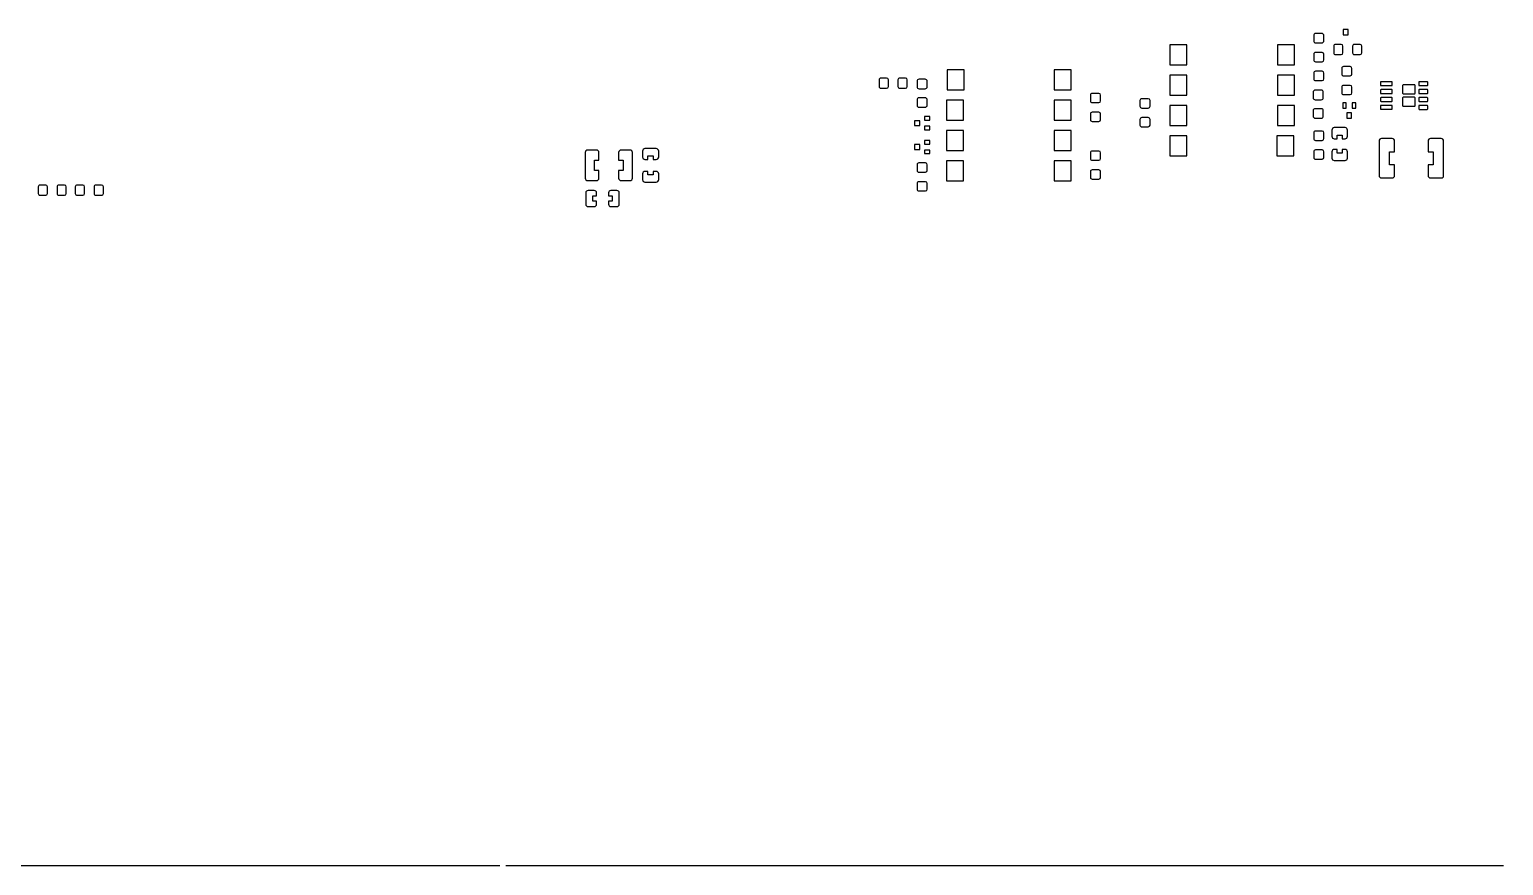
# Model space of a CAD drawing. Extents: x -210 to 210, y -160 to 160.
# Drawn here: x -81.6 to 41.7, y -160 to -90.1 of the extents above; entities that cross this region are included whole.
import ezdxf

# ---------------------------------------------------------------- set-up
doc = ezdxf.new("R2010")
doc.units = 0
doc.header["$MEASUREMENT"] = 0
doc.layers.get('0').update_dxf_attribs({"linetype": 'CONTINUOUS'})

msp = doc.modelspace()

# ---------------------------------------------------------------- linework, layer by layer
for points in [[(26.715, -90.555, 0.404272), (26.545999, -90.38), (26.545999, -90.38), (26.033999, -90.38), (26.033999, -90.38, 0.404474), (25.865, -90.555), (25.865, -90.555), (25.865, -91.005), (25.865, -91.005, 0.40445), (26.033999, -91.18), (26.033999, -91.18), (26.545999, -91.18), (26.545999, -91.18, 0.404296), (26.715, -91.005), (26.715, -91.005), (26.715, -90.555)], [(26.715, -92.13, 0.414113), (26.565, -91.98), (26.565, -91.98), (26.015, -91.98), (26.015, -91.98, 0.414328), (25.865, -92.13), (25.865, -92.13), (25.865, -92.605), (25.865, -92.605, 0.41429), (26.015, -92.755), (26.015, -92.755), (26.565, -92.755), (26.565, -92.755, 0.414075), (26.715, -92.605), (26.715, -92.605), (26.715, -92.13)], [(28.315, -91.455, 0.414185), (28.165, -91.305), (28.165, -91.305), (27.69, -91.305), (27.69, -91.305, 0.414361), (27.54, -91.455), (27.54, -91.455), (27.54, -92.005), (27.54, -92.005, 0.414323), (27.69, -92.155), (27.69, -92.155), (28.165, -92.155), (28.165, -92.155, 0.414147), (28.315, -92.005), (28.315, -92.005), (28.315, -91.455)], [(29.89, -91.455, 0.414099), (29.74, -91.305), (29.74, -91.305), (29.265, -91.305), (29.265, -91.305, 0.414333), (29.115, -91.455), (29.115, -91.455), (29.115, -92.005), (29.115, -92.005, 0.414314), (29.265, -92.155), (29.265, -92.155), (29.74, -92.155), (29.74, -92.155, 0.41408), (29.89, -92.005), (29.89, -92.005), (29.89, -91.455)], [(26.715, -93.705, 0.414113), (26.565, -93.555), (26.565, -93.555), (26.015, -93.555), (26.015, -93.555, 0.414328), (25.865, -93.705), (25.865, -93.705), (25.865, -94.18), (25.865, -94.18, 0.41429), (26.015, -94.33), (26.015, -94.33), (26.565, -94.33), (26.565, -94.33, 0.414075), (26.715, -94.18), (26.715, -94.18), (26.715, -93.705)], [(29.065, -93.305, 0.414175), (28.915, -93.155), (28.915, -93.155), (28.365, -93.155), (28.365, -93.155, 0.414242), (28.215, -93.305), (28.215, -93.305), (28.215, -93.78), (28.215, -93.78, 0.414261), (28.365, -93.93), (28.365, -93.93), (28.915, -93.93), (28.915, -93.93, 0.414156), (29.065, -93.78), (29.065, -93.78), (29.065, -93.305)], [(-9.725, -94.275, 0.414203), (-9.874999, -94.125), (-9.874999, -94.125), (-10.35, -94.125), (-10.35, -94.125, 0.414292), (-10.5, -94.275), (-10.5, -94.275), (-10.5, -94.825), (-10.5, -94.825, 0.414261), (-10.35, -94.975), (-10.35, -94.975), (-9.874999, -94.975), (-9.874999, -94.975, 0.414134), (-9.725, -94.825), (-9.725, -94.825), (-9.725, -94.275)], [(-8.15, -94.275, 0.414155), (-8.3, -94.125), (-8.3, -94.125), (-8.774999, -94.125), (-8.774999, -94.125, 0.414264), (-8.925, -94.275), (-8.925, -94.275), (-8.925, -94.825), (-8.925, -94.825, 0.414254), (-8.774999, -94.975), (-8.774999, -94.975), (-8.3, -94.975), (-8.3, -94.975, 0.414106), (-8.15, -94.825), (-8.15, -94.825), (-8.15, -94.275)], [(-6.48, -94.39, 0.404397), (-6.649, -94.215), (-6.649, -94.215), (-7.161, -94.215), (-7.161, -94.215, 0.404496), (-7.33, -94.39), (-7.33, -94.39), (-7.33, -94.84), (-7.33, -94.84, 0.404433), (-7.161, -95.015), (-7.161, -95.015), (-6.649, -95.015), (-6.649, -95.015, 0.404342), (-6.48, -94.84), (-6.48, -94.84), (-6.48, -94.39)], [(29.065, -94.88, 0.414161), (28.915, -94.73), (28.915, -94.73), (28.365, -94.73), (28.365, -94.73, 0.414242), (28.215, -94.88), (28.215, -94.88), (28.215, -95.355), (28.215, -95.355, 0.414237), (28.365, -95.505), (28.365, -95.505), (28.915, -95.505), (28.915, -95.505, 0.414175), (29.065, -95.355), (29.065, -95.355), (29.065, -94.88)], [(32.442, -94.475, 0.416897), (32.392, -94.425), (32.392, -94.425), (31.502002, -94.425), (31.502002, -94.425, 0.41176), (31.452, -94.475), (31.452, -94.475), (31.452, -94.705), (31.452, -94.705, 0.411577), (31.502002, -94.755), (31.502002, -94.755), (32.392, -94.755), (32.392, -94.755, 0.416853), (32.442, -94.705), (32.442, -94.705), (32.442, -94.475)], [(34.352002, -94.737002, 0.418001), (34.302, -94.687002), (34.302, -94.687002), (33.36, -94.687002), (33.36, -94.687002, 0.414253), (33.31, -94.737002), (33.31, -94.737002), (33.31, -95.38), (33.31, -95.38, 0.413128), (33.36, -95.43), (33.36, -95.43), (34.302, -95.43), (34.302, -95.43, 0.417127), (34.352002, -95.38), (34.352002, -95.38), (34.352002, -94.737002)], [(35.412, -94.472002, 0.41383), (35.362002, -94.422002), (35.362002, -94.422002), (34.702, -94.422002), (34.702, -94.422002, 0.408825), (34.652, -94.472002), (34.652, -94.472002), (34.652, -94.702002), (34.652, -94.702002, 0.414445), (34.702, -94.752002), (34.702, -94.752002), (35.362002, -94.752002), (35.362002, -94.752002, 0.419607), (35.412, -94.702002), (35.412, -94.702002), (35.412, -94.472002)], [(-6.48, -95.94, 0.404381), (-6.649, -95.765), (-6.649, -95.765), (-7.161, -95.765), (-7.161, -95.765, 0.404512), (-7.33, -95.94), (-7.33, -95.94), (-7.33, -96.39), (-7.33, -96.39, 0.404433), (-7.161, -96.565), (-7.161, -96.565), (-6.649, -96.565), (-6.649, -96.565, 0.404342), (-6.48, -96.39), (-6.48, -96.39), (-6.48, -95.94)], [(8.025, -95.55, 0.414116), (7.875, -95.4), (7.875, -95.4), (7.325, -95.4), (7.325, -95.4, 0.41432), (7.175, -95.55), (7.175, -95.55), (7.175, -96.025), (7.175, -96.025, 0.414301), (7.325, -96.175), (7.325, -96.175), (7.875, -96.175), (7.875, -96.175, 0.414078), (8.025, -96.025), (8.025, -96.025), (8.025, -95.55)], [(12.175, -96, 0.414175), (12.025, -95.85), (12.025, -95.85), (11.475, -95.85), (11.475, -95.85, 0.414292), (11.325, -96), (11.325, -96), (11.325, -96.475), (11.325, -96.475, 0.414254), (11.475, -96.625), (11.475, -96.625), (12.025, -96.625), (12.025, -96.625, 0.414109), (12.175, -96.475), (12.175, -96.475), (12.175, -96)], [(26.665, -95.305, 0.404308), (26.496001, -95.13), (26.496001, -95.13), (25.984001, -95.13), (25.984001, -95.13, 0.404462), (25.815, -95.305), (25.815, -95.305), (25.815, -95.755), (25.815, -95.755, 0.404431), (25.984001, -95.93), (25.984001, -95.93), (26.496001, -95.93), (26.496001, -95.93, 0.404276), (26.665, -95.755), (26.665, -95.755), (26.665, -95.305)], [(32.442, -95.135, 0.416854), (32.392, -95.085), (32.392, -95.085), (31.502002, -95.085), (31.502002, -95.085, 0.41176), (31.452, -95.135), (31.452, -95.135), (31.452, -95.365), (31.452, -95.365, 0.411647), (31.502002, -95.415), (31.502002, -95.415), (32.392, -95.415), (32.392, -95.415, 0.416853), (32.442, -95.365), (32.442, -95.365), (32.442, -95.135)], [(32.442, -95.795, 0.416911), (32.392, -95.745), (32.392, -95.745), (31.502002, -95.745), (31.502002, -95.745, 0.411704), (31.452, -95.795), (31.452, -95.795), (31.452, -96.025), (31.452, -96.025, 0.411591), (31.502002, -96.075), (31.502002, -96.075), (32.392, -96.075), (32.392, -96.075, 0.416911), (32.442, -96.025), (32.442, -96.025), (32.442, -95.795)], [(34.352002, -95.78, 0.417128), (34.302, -95.73), (34.302, -95.73), (33.36, -95.73), (33.36, -95.73, 0.413342), (33.31, -95.78), (33.31, -95.78), (33.31, -96.422998), (33.31, -96.422998, 0.414082), (33.36, -96.472998), (33.36, -96.472998), (34.302, -96.472998), (34.302, -96.472998, 0.417943), (34.352002, -96.422998), (34.352002, -96.422998), (34.352002, -95.78)], [(35.412, -95.132998, 0.419641), (35.362002, -95.082002), (35.362002, -95.082002), (34.702, -95.082002), (34.702, -95.082002, 0.414598), (34.652, -95.132998), (34.652, -95.132998), (34.652, -95.362002), (34.652, -95.362002, 0.414388), (34.702, -95.412002), (34.702, -95.412002), (35.362002, -95.412002), (35.362002, -95.412002, 0.419549), (35.412, -95.362002), (35.412, -95.362002), (35.412, -95.132998)], [(35.412, -95.797002, 0.41383), (35.362002, -95.747002), (35.362002, -95.747002), (34.702, -95.747002), (34.702, -95.747002, 0.408825), (34.652, -95.797002), (34.652, -95.797002), (34.652, -96.027002), (34.652, -96.027002, 0.414388), (34.702, -96.077002), (34.702, -96.077002), (35.362002, -96.077002), (35.362002, -96.077002, 0.419549), (35.412, -96.027002), (35.412, -96.027002), (35.412, -95.797002)], [(8.025, -97.125, 0.414097), (7.875, -96.975), (7.875, -96.975), (7.325, -96.975), (7.325, -96.975, 0.414301), (7.175, -97.125), (7.175, -97.125), (7.175, -97.6), (7.175, -97.6, 0.414301), (7.325, -97.75), (7.325, -97.75), (7.875, -97.75), (7.875, -97.75, 0.414097), (8.025, -97.6), (8.025, -97.6), (8.025, -97.125)], [(12.175, -97.575, 0.414166), (12.025, -97.425), (12.025, -97.425), (11.475, -97.425), (11.475, -97.425, 0.414292), (11.325, -97.575), (11.325, -97.575), (11.325, -98.05), (11.325, -98.05, 0.414245), (11.475, -98.2), (11.475, -98.2), (12.025, -98.2), (12.025, -98.2, 0.414128), (12.175, -98.05), (12.175, -98.05), (12.175, -97.575)], [(26.665, -96.855, 0.404308), (26.496001, -96.68), (26.496001, -96.68), (25.984001, -96.68), (25.984001, -96.68, 0.404462), (25.815, -96.855), (25.815, -96.855), (25.815, -97.305), (25.815, -97.305, 0.404431), (25.984001, -97.48), (25.984001, -97.48), (26.496001, -97.48), (26.496001, -97.48, 0.404276), (26.665, -97.305), (26.665, -97.305), (26.665, -96.855)], [(32.442, -96.455, 0.416911), (32.392, -96.405), (32.392, -96.405), (31.502002, -96.405), (31.502002, -96.405, 0.411704), (31.452, -96.455), (31.452, -96.455), (31.452, -96.685), (31.452, -96.685, 0.411647), (31.502002, -96.735), (31.502002, -96.735), (32.392, -96.735), (32.392, -96.735, 0.416853), (32.442, -96.685), (32.442, -96.685), (32.442, -96.455)], [(35.412, -96.457002, 0.413797), (35.362002, -96.407998), (35.362002, -96.407998), (34.702, -96.407998), (34.702, -96.407998, 0.408744), (34.652, -96.457002), (34.652, -96.457002), (34.652, -96.686992), (34.652, -96.686992, 0.414445), (34.702, -96.737002), (34.702, -96.737002), (35.362002, -96.737002), (35.362002, -96.737002, 0.419665), (35.412, -96.686992), (35.412, -96.686992), (35.412, -96.457002)], [(26.715, -98.705, 0.414113), (26.565, -98.555), (26.565, -98.555), (26.015, -98.555), (26.015, -98.555, 0.414328), (25.865, -98.705), (25.865, -98.705), (25.865, -99.18), (25.865, -99.18, 0.41429), (26.015, -99.33), (26.015, -99.33), (26.565, -99.33), (26.565, -99.33, 0.414075), (26.715, -99.18), (26.715, -99.18), (26.715, -98.705)], [(28.69, -98.467002, 0.413578), (28.49, -98.266992), (28.49, -98.266992), (27.59, -98.266992), (27.59, -98.266992, 0.413738), (27.39, -98.467002), (27.39, -98.467002), (27.39, -98.992002), (27.39, -98.992002, 0.415183), (27.59, -99.192998), (27.59, -99.192998), (27.823, -99.192998), (27.823, -99.192998), (27.823, -98.884004), (27.823, -98.884004), (28.257, -98.884004), (28.257, -98.884004), (28.257, -99.192998), (28.257, -99.192998), (28.49, -99.192998), (28.49, -99.192998, 0.415022), (28.69, -98.992002), (28.69, -98.992002), (28.69, -98.467002)], [(32.64, -99.38, 0.414324), (32.44, -99.18), (32.44, -99.18), (31.54, -99.18), (31.54, -99.18, 0.414464), (31.34, -99.38), (31.34, -99.38), (31.34, -102.28), (31.34, -102.28, 0.395542), (31.527002, -102.48), (31.527002, -102.48), (32.44, -102.48), (32.44, -102.48, 0.414285), (32.64, -102.28), (32.64, -102.28), (32.64, -101.38), (32.64, -101.38), (32.207002, -101.38), (32.207002, -101.38), (32.207002, -100.28), (32.207002, -100.28), (32.64, -100.28), (32.64, -100.28), (32.64, -99.38)], [(36.740002, -99.38, 0.414396), (36.540002, -99.18), (36.540002, -99.18), (35.640002, -99.18), (35.640002, -99.18, 0.414485), (35.440002, -99.38), (35.440002, -99.38), (35.440002, -100.28), (35.440002, -100.28), (35.873, -100.28), (35.873, -100.28), (35.873, -101.38), (35.873, -101.38), (35.440002, -101.38), (35.440002, -101.38), (35.440002, -102.28), (35.440002, -102.28, 0.414453), (35.640002, -102.48), (35.640002, -102.48), (36.552002, -102.48), (36.552002, -102.48, 0.396811), (36.740002, -102.28), (36.740002, -102.28), (36.740002, -99.38)], [(-33.95, -100.35, 0.414378), (-34.15, -100.15), (-34.15, -100.15), (-34.899998, -100.15), (-34.899998, -100.15, 0.414453), (-35.099998, -100.35), (-35.099998, -100.35), (-35.099998, -102.5), (-35.099998, -102.5, 0.414396), (-34.899998, -102.7), (-34.899998, -102.7), (-34.15, -102.7), (-34.15, -102.7, 0.41436), (-33.95, -102.5), (-33.95, -102.5), (-33.95, -101.85), (-33.95, -101.85), (-34.332998, -101.85), (-34.332998, -101.85), (-34.332998, -101), (-34.332998, -101), (-33.95, -101), (-33.95, -101), (-33.95, -100.35)], [(-31.15, -100.35, 0.414375), (-31.350002, -100.15), (-31.350002, -100.15), (-32.1, -100.15), (-32.1, -100.15, 0.414446), (-32.3, -100.35), (-32.3, -100.35), (-32.3, -101), (-32.3, -101), (-31.917, -101), (-31.917, -101), (-31.917, -101.85), (-31.917, -101.85), (-32.3, -101.85), (-32.3, -101.85), (-32.3, -102.5), (-32.3, -102.5, 0.41445), (-32.1, -102.7), (-32.1, -102.7), (-31.350002, -102.7), (-31.350002, -102.7, 0.414328), (-31.15, -102.5), (-31.15, -102.5), (-31.15, -100.35)], [(-28.95, -100.225, 0.414378), (-29.15, -100.025), (-29.15, -100.025), (-30.1, -100.025), (-30.1, -100.025, 0.414446), (-30.3, -100.225), (-30.3, -100.225), (-30.3, -100.725), (-30.3, -100.725, 0.41446), (-30.1, -100.925), (-30.1, -100.925), (-29.85, -100.925), (-29.85, -100.925), (-29.85, -100.625), (-29.85, -100.625), (-29.4, -100.625), (-29.4, -100.625), (-29.4, -100.925), (-29.4, -100.925), (-29.15, -100.925), (-29.15, -100.925, 0.414364), (-28.95, -100.725), (-28.95, -100.725), (-28.95, -100.225)], [(8.025, -100.375, 0.414116), (7.875, -100.225), (7.875, -100.225), (7.325, -100.225), (7.325, -100.225, 0.414339), (7.175, -100.375), (7.175, -100.375), (7.175, -100.85), (7.175, -100.85, 0.414301), (7.325, -101), (7.325, -101), (7.875, -101), (7.875, -101, 0.414078), (8.025, -100.85), (8.025, -100.85), (8.025, -100.375)], [(26.715, -100.28, 0.414094), (26.565, -100.13), (26.565, -100.13), (26.015, -100.13), (26.015, -100.13, 0.414309), (25.865, -100.28), (25.865, -100.28), (25.865, -100.755), (25.865, -100.755, 0.414309), (26.015, -100.905), (26.015, -100.905), (26.565, -100.905), (26.565, -100.905, 0.414094), (26.715, -100.755), (26.715, -100.755), (26.715, -100.28)], [(28.69, -100.292002, 0.413564), (28.49, -100.092998), (28.49, -100.092998), (28.257, -100.092998), (28.257, -100.092998), (28.257, -100.400996), (28.257, -100.400996), (27.823, -100.400996), (27.823, -100.400996), (27.823, -100.092998), (27.823, -100.092998), (27.59, -100.092998), (27.59, -100.092998, 0.413731), (27.39, -100.292002), (27.39, -100.292002), (27.39, -100.817998), (27.39, -100.817998, 0.41371), (27.59, -101.017002), (27.59, -101.017002), (28.49, -101.017002), (28.49, -101.017002, 0.413571), (28.69, -100.817998), (28.69, -100.817998), (28.69, -100.292002)], [(-28.95, -102.125, 0.414364), (-29.15, -101.925), (-29.15, -101.925), (-29.4, -101.925), (-29.4, -101.925), (-29.4, -102.225), (-29.4, -102.225), (-29.85, -102.225), (-29.85, -102.225), (-29.85, -101.925), (-29.85, -101.925), (-30.1, -101.925), (-30.1, -101.925, 0.414475), (-30.3, -102.125), (-30.3, -102.125), (-30.3, -102.625), (-30.3, -102.625, 0.414432), (-30.1, -102.825), (-30.1, -102.825), (-29.15, -102.825), (-29.15, -102.825, 0.414364), (-28.95, -102.625), (-28.95, -102.625), (-28.95, -102.125)], [(-6.48, -101.365, 0.414212), (-6.63, -101.215), (-6.63, -101.215), (-7.18, -101.215), (-7.18, -101.215, 0.414321), (-7.33, -101.365), (-7.33, -101.365), (-7.33, -101.84), (-7.33, -101.84, 0.414291), (-7.18, -101.99), (-7.18, -101.99), (-6.63, -101.99), (-6.63, -101.99, 0.414203), (-6.48, -101.84), (-6.48, -101.84), (-6.48, -101.365)], [(8.025, -101.95, 0.414106), (7.875, -101.8), (7.875, -101.8), (7.325, -101.8), (7.325, -101.8, 0.414339), (7.175, -101.95), (7.175, -101.95), (7.175, -102.425), (7.175, -102.425, 0.41432), (7.325, -102.575), (7.325, -102.575), (7.875, -102.575), (7.875, -102.575, 0.414097), (8.025, -102.425), (8.025, -102.425), (8.025, -101.95)], [(-80.1, -103.225, 0.414147), (-80.250005, -103.075), (-80.250005, -103.075), (-80.725, -103.075), (-80.725, -103.075, 0.414299), (-80.875, -103.225), (-80.875, -103.225), (-80.875, -103.775), (-80.875, -103.775, 0.414271), (-80.725, -103.925), (-80.725, -103.925), (-80.250005, -103.925), (-80.250005, -103.925, 0.414156), (-80.1, -103.775), (-80.1, -103.775), (-80.1, -103.225)], [(-78.525, -103.225, 0.414185), (-78.675, -103.075), (-78.675, -103.075), (-79.15, -103.075), (-79.15, -103.075, 0.414261), (-79.3, -103.225), (-79.3, -103.225), (-79.3, -103.775), (-79.3, -103.775, 0.414242), (-79.15, -103.925), (-79.15, -103.925), (-78.675, -103.925), (-78.675, -103.925, 0.414185), (-78.525, -103.775), (-78.525, -103.775), (-78.525, -103.225)], [(-77, -103.225, 0.414147), (-77.15, -103.075), (-77.15, -103.075), (-77.625, -103.075), (-77.625, -103.075, 0.414271), (-77.775, -103.225), (-77.775, -103.225), (-77.775, -103.775), (-77.775, -103.775, 0.414252), (-77.625, -103.925), (-77.625, -103.925), (-77.15, -103.925), (-77.15, -103.925, 0.414166), (-77, -103.775), (-77, -103.775), (-77, -103.225)], [(-75.425, -103.225, 0.414194), (-75.575, -103.075), (-75.575, -103.075), (-76.05, -103.075), (-76.05, -103.075, 0.414242), (-76.2, -103.225), (-76.2, -103.225), (-76.2, -103.775), (-76.2, -103.775, 0.414214), (-76.05, -103.925), (-76.05, -103.925), (-75.575, -103.925), (-75.575, -103.925, 0.414214), (-75.425, -103.775), (-75.425, -103.775), (-75.425, -103.225)], [(-34.15, -103.725, 0.414342), (-34.35, -103.525), (-34.35, -103.525), (-34.850002, -103.525), (-34.850002, -103.525, 0.414457), (-35.05, -103.725), (-35.05, -103.725), (-35.05, -104.675), (-35.05, -104.675, 0.414417), (-34.850002, -104.875), (-34.850002, -104.875), (-34.35, -104.875), (-34.35, -104.875, 0.41436), (-34.15, -104.675), (-34.15, -104.675), (-34.15, -104.425), (-34.15, -104.425), (-34.449998, -104.425), (-34.449998, -104.425), (-34.449998, -103.975), (-34.449998, -103.975), (-34.15, -103.975), (-34.15, -103.975), (-34.15, -103.725)], [(-32.249998, -103.725, 0.414407), (-32.450002, -103.525), (-32.450002, -103.525), (-32.95, -103.525), (-32.95, -103.525, 0.414407), (-33.149998, -103.725), (-33.149998, -103.725), (-33.149998, -103.975), (-33.149998, -103.975), (-32.85, -103.975), (-32.85, -103.975), (-32.85, -104.425), (-32.85, -104.425), (-33.149998, -104.425), (-33.149998, -104.425), (-33.149998, -104.675), (-33.149998, -104.675, 0.414417), (-32.95, -104.875), (-32.95, -104.875), (-32.450002, -104.875), (-32.450002, -104.875, 0.414371), (-32.249998, -104.675), (-32.249998, -104.675), (-32.249998, -103.725)], [(-6.48, -102.94, 0.414203), (-6.63, -102.79), (-6.63, -102.79), (-7.18, -102.79), (-7.18, -102.79, 0.414359), (-7.33, -102.94), (-7.33, -102.94), (-7.33, -103.415), (-7.33, -103.415, 0.414282), (-7.18, -103.565), (-7.18, -103.565), (-6.63, -103.565), (-6.63, -103.565, 0.414203), (-6.48, -103.415), (-6.48, -103.415), (-6.48, -102.94)]]:
    msp.add_lwpolyline(points, format="xyb")
for points in [[(28.74, -90.055), (28.34, -90.055), (28.34, -90.055), (28.34, -90.505), (28.34, -90.505), (28.74, -90.505), (28.74, -90.505), (28.74, -90.055)], [(15.245, -91.33), (13.825, -91.33), (13.825, -91.33), (13.825, -93.01), (13.825, -93.01), (15.245, -93.01), (15.245, -93.01), (15.245, -91.33)], [(24.255, -91.33), (22.835, -91.33), (22.835, -91.33), (22.835, -93.01), (22.835, -93.01), (24.255, -93.01), (24.255, -93.01), (24.255, -91.33)], [(-3.39, -93.43), (-4.81, -93.43), (-4.81, -93.43), (-4.81, -95.11), (-4.81, -95.11), (-3.39, -95.11), (-3.39, -95.11), (-3.39, -93.43)], [(5.56, -93.43), (4.14, -93.43), (4.14, -93.43), (4.14, -95.11), (4.14, -95.11), (5.56, -95.11), (5.56, -95.11), (5.56, -93.43)], [(15.245, -93.87), (13.825, -93.87), (13.825, -93.87), (13.825, -95.55), (13.825, -95.55), (15.245, -95.55), (15.245, -95.55), (15.245, -93.87)], [(24.255, -93.87), (22.835, -93.87), (22.835, -93.87), (22.835, -95.55), (22.835, -95.55), (24.255, -95.55), (24.255, -95.55), (24.255, -93.87)], [(-3.45, -95.97), (-4.87, -95.97), (-4.87, -95.97), (-4.87, -97.65), (-4.87, -97.65), (-3.45, -97.65), (-3.45, -97.65), (-3.45, -95.97)], [(5.56, -95.97), (4.14, -95.97), (4.14, -95.97), (4.14, -97.65), (4.14, -97.65), (5.56, -97.65), (5.56, -97.65), (5.56, -95.97)], [(28.59, -96.18), (28.29, -96.18), (28.29, -96.18), (28.29, -96.63), (28.29, -96.63), (28.59, -96.63), (28.59, -96.63), (28.59, -96.18)], [(29.39, -96.18), (29.09, -96.18), (29.09, -96.18), (29.09, -96.63), (29.09, -96.63), (29.39, -96.63), (29.39, -96.63), (29.39, -96.18)], [(-6.255, -97.34), (-6.705, -97.34), (-6.705, -97.34), (-6.705, -97.64), (-6.705, -97.64), (-6.255, -97.64), (-6.255, -97.64), (-6.255, -97.34)], [(15.245, -96.41), (13.825, -96.41), (13.825, -96.41), (13.825, -98.09), (13.825, -98.09), (15.245, -98.09), (15.245, -98.09), (15.245, -96.41)], [(24.255, -96.41), (22.835, -96.41), (22.835, -96.41), (22.835, -98.09), (22.835, -98.09), (24.255, -98.09), (24.255, -98.09), (24.255, -96.41)], [(29.04, -97.03), (28.64, -97.03), (28.64, -97.03), (28.64, -97.48), (28.64, -97.48), (29.04, -97.48), (29.04, -97.48), (29.04, -97.03)], [(-7.105, -97.69), (-7.555, -97.69), (-7.555, -97.69), (-7.555, -98.09), (-7.555, -98.09), (-7.105, -98.09), (-7.105, -98.09), (-7.105, -97.69)], [(-6.255, -98.14), (-6.705, -98.14), (-6.705, -98.14), (-6.705, -98.44), (-6.705, -98.44), (-6.255, -98.44), (-6.255, -98.44), (-6.255, -98.14)], [(-3.45, -98.51), (-4.87, -98.51), (-4.87, -98.51), (-4.87, -100.19), (-4.87, -100.19), (-3.45, -100.19), (-3.45, -100.19), (-3.45, -98.51)], [(5.56, -98.51), (4.14, -98.51), (4.14, -98.51), (4.14, -100.19), (4.14, -100.19), (5.56, -100.19), (5.56, -100.19), (5.56, -98.51)], [(-7.105, -99.69), (-7.555, -99.69), (-7.555, -99.69), (-7.555, -100.09), (-7.555, -100.09), (-7.105, -100.09), (-7.105, -100.09), (-7.105, -99.69)], [(-6.255, -99.34), (-6.705, -99.34), (-6.705, -99.34), (-6.705, -99.64), (-6.705, -99.64), (-6.255, -99.64), (-6.255, -99.64), (-6.255, -99.34)], [(15.245, -98.95), (13.825, -98.95), (13.825, -98.95), (13.825, -100.63), (13.825, -100.63), (15.245, -100.63), (15.245, -100.63), (15.245, -98.95)], [(24.195, -98.95), (22.775, -98.95), (22.775, -98.95), (22.775, -100.63), (22.775, -100.63), (24.195, -100.63), (24.195, -100.63), (24.195, -98.95)], [(-6.255, -100.14), (-6.705, -100.14), (-6.705, -100.14), (-6.705, -100.44), (-6.705, -100.44), (-6.255, -100.44), (-6.255, -100.44), (-6.255, -100.14)], [(-3.45, -101.05), (-4.87, -101.05), (-4.87, -101.05), (-4.87, -102.73), (-4.87, -102.73), (-3.45, -102.73), (-3.45, -102.73), (-3.45, -101.05)], [(5.56, -101.05), (4.14, -101.05), (4.14, -101.05), (4.14, -102.73), (4.14, -102.73), (5.56, -102.73), (5.56, -102.73), (5.56, -101.05)], [(-125.75001, -160), (-42.250029, -160)], [(-41.750029, -160), (41.749971, -160)]]:
    msp.add_lwpolyline(points)

doc.saveas('drawing.dxf')
